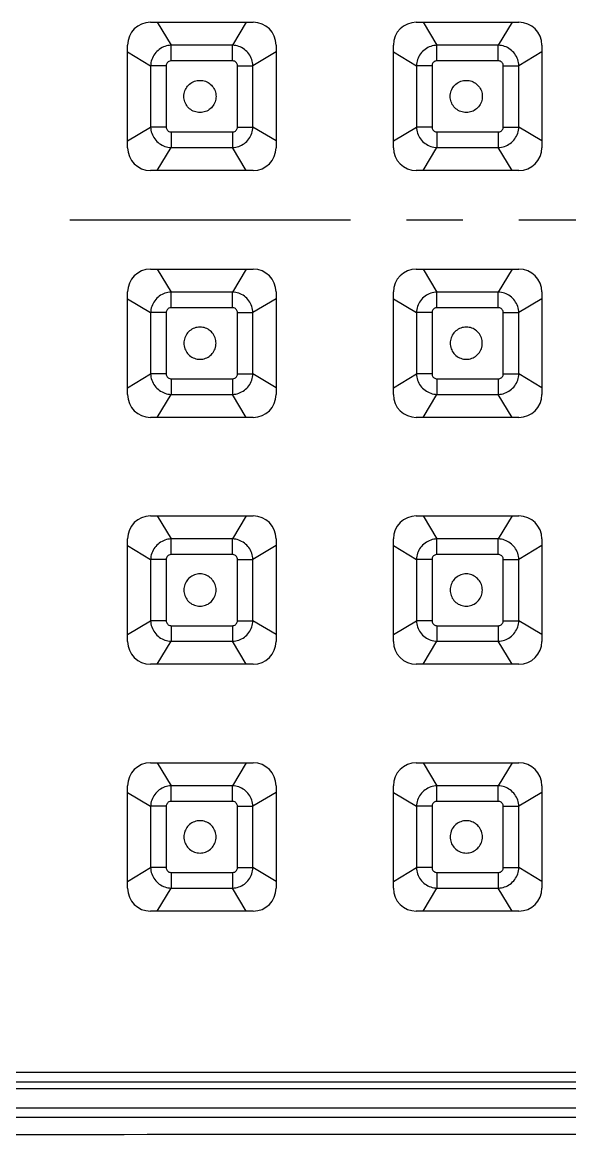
# Model space of a CAD drawing. Extents: x 3970 to 4390, y 960 to 1257.
# Drawn here: x 4065.05 to 4082.11, y 1005.36 to 1040.06 of the extents above; entities that cross this region are included whole.
import ezdxf

# ---------------------------------------------------------------- set-up
doc = ezdxf.new("R2010")
doc.units = 0
doc.header["$LTSCALE"] = 7
doc.header["$MEASUREMENT"] = 0
doc.linetypes.add('CENTER', pattern=[2, 1.25, -0.25, 0.25, -0.25])
doc.layers.get('0').update_dxf_attribs({"color": 2, "linetype": 'CONTINUOUS'})
doc.layers.add('CL', color=1, linetype='CENTER')

msp = doc.modelspace()

# ---------------------------------------------------------------- linework, layer by layer
at = {"linetype": 'Continuous'}
for p, q in [((4069.045, 1040.062), (4072.245, 1040.062)), ((4069.257, 1040.062), (4069.688, 1039.344)), ((4072.032, 1040.062), (4071.602, 1039.344)), ((4077.33, 1040.062), (4080.53, 1040.062)), ((4077.543, 1040.062), (4077.974, 1039.344)), ((4080.318, 1040.062), (4079.887, 1039.344)), ((4068.332, 1036.149), (4068.332, 1039.349)), ((4069.688, 1038.859), (4069.688, 1039.344)), ((4071.602, 1039.344), (4069.688, 1039.344)), ((4071.602, 1038.859), (4071.602, 1039.344)), ((4072.957, 1039.349), (4072.957, 1036.149)), ((4076.618, 1036.149), (4076.618, 1039.349)), ((4077.974, 1038.859), (4077.974, 1039.344)), ((4079.887, 1039.344), (4077.974, 1039.344)), ((4079.887, 1038.859), (4079.887, 1039.344)), ((4081.243, 1039.349), (4081.243, 1036.149)), ((4068.332, 1039.137), (4069.05, 1038.706)), ((4072.957, 1039.137), (4072.239, 1038.706)), ((4076.618, 1039.137), (4077.336, 1038.706)), ((4081.243, 1039.137), (4080.525, 1038.706)), ((4069.535, 1038.706), (4069.05, 1038.706)), ((4069.05, 1038.706), (4069.05, 1036.792)), ((4069.535, 1038.706), (4069.535, 1036.792)), ((4071.602, 1038.859), (4069.688, 1038.859)), ((4071.754, 1038.706), (4072.239, 1038.706)), ((4071.754, 1036.792), (4071.754, 1038.706)), ((4072.239, 1036.792), (4072.239, 1038.706)), ((4077.821, 1038.706), (4077.336, 1038.706)), ((4077.336, 1038.706), (4077.336, 1036.792)), ((4077.821, 1038.706), (4077.821, 1036.792)), ((4079.887, 1038.859), (4077.974, 1038.859)), ((4080.04, 1038.706), (4080.525, 1038.706)), ((4080.04, 1036.792), (4080.04, 1038.706)), ((4080.525, 1036.792), (4080.525, 1038.706)), ((4068.332, 1036.362), (4069.05, 1036.792)), ((4069.535, 1036.792), (4069.05, 1036.792)), ((4069.688, 1036.64), (4069.688, 1036.155)), ((4069.688, 1036.64), (4071.602, 1036.64)), ((4071.602, 1036.64), (4071.602, 1036.155)), ((4071.754, 1036.792), (4072.239, 1036.792)), ((4072.957, 1036.362), (4072.239, 1036.792)), ((4076.618, 1036.362), (4077.336, 1036.792)), ((4077.821, 1036.792), (4077.336, 1036.792)), ((4077.974, 1036.64), (4077.974, 1036.155)), ((4077.974, 1036.64), (4079.887, 1036.64)), ((4079.887, 1036.64), (4079.887, 1036.155)), ((4080.04, 1036.792), (4080.525, 1036.792)), ((4081.243, 1036.362), (4080.525, 1036.792)), ((4069.257, 1035.437), (4069.688, 1036.155)), ((4069.688, 1036.155), (4071.602, 1036.155)), ((4072.032, 1035.437), (4071.602, 1036.155)), ((4077.543, 1035.437), (4077.974, 1036.155)), ((4077.974, 1036.155), (4079.887, 1036.155)), ((4080.318, 1035.437), (4079.887, 1036.155)), ((4072.245, 1035.437), (4069.045, 1035.437)), ((4080.53, 1035.437), (4077.33, 1035.437)), ((4069.045, 1032.362), (4072.245, 1032.362)), ((4069.257, 1032.362), (4069.688, 1031.644)), ((4072.032, 1032.362), (4071.602, 1031.644)), ((4077.33, 1032.362), (4080.53, 1032.362)), ((4077.543, 1032.362), (4077.974, 1031.644)), ((4080.318, 1032.362), (4079.887, 1031.644)), ((4068.332, 1028.449), (4068.332, 1031.649)), ((4068.332, 1031.437), (4069.05, 1031.006)), ((4069.688, 1031.159), (4069.688, 1031.644)), ((4071.602, 1031.644), (4069.688, 1031.644)), ((4071.602, 1031.159), (4071.602, 1031.644)), ((4072.957, 1031.437), (4072.239, 1031.006)), ((4072.957, 1031.649), (4072.957, 1028.449)), ((4076.618, 1028.449), (4076.618, 1031.649)), ((4076.618, 1031.437), (4077.336, 1031.006)), ((4077.974, 1031.159), (4077.974, 1031.644)), ((4079.887, 1031.644), (4077.974, 1031.644)), ((4079.887, 1031.159), (4079.887, 1031.644)), ((4081.243, 1031.437), (4080.525, 1031.006)), ((4081.243, 1031.649), (4081.243, 1028.449)), ((4069.535, 1031.006), (4069.05, 1031.006)), ((4069.05, 1031.006), (4069.05, 1029.092)), ((4069.535, 1031.006), (4069.535, 1029.092)), ((4071.602, 1031.159), (4069.688, 1031.159)), ((4071.754, 1031.006), (4072.239, 1031.006)), ((4071.754, 1029.092), (4071.754, 1031.006)), ((4072.239, 1029.092), (4072.239, 1031.006)), ((4077.821, 1031.006), (4077.336, 1031.006)), ((4077.336, 1031.006), (4077.336, 1029.092)), ((4077.821, 1031.006), (4077.821, 1029.092)), ((4079.887, 1031.159), (4077.974, 1031.159)), ((4080.04, 1031.006), (4080.525, 1031.006)), ((4080.04, 1029.092), (4080.04, 1031.006)), ((4080.525, 1029.092), (4080.525, 1031.006)), ((4068.332, 1028.662), (4069.05, 1029.092)), ((4069.535, 1029.092), (4069.05, 1029.092)), ((4069.688, 1028.94), (4069.688, 1028.455)), ((4069.688, 1028.94), (4071.602, 1028.94)), ((4071.602, 1028.94), (4071.602, 1028.455)), ((4071.754, 1029.092), (4072.239, 1029.092)), ((4072.957, 1028.662), (4072.239, 1029.092)), ((4076.618, 1028.662), (4077.336, 1029.092)), ((4077.821, 1029.092), (4077.336, 1029.092)), ((4077.974, 1028.94), (4077.974, 1028.455)), ((4077.974, 1028.94), (4079.887, 1028.94)), ((4079.887, 1028.94), (4079.887, 1028.455)), ((4080.04, 1029.092), (4080.525, 1029.092)), ((4081.243, 1028.662), (4080.525, 1029.092)), ((4069.257, 1027.737), (4069.688, 1028.455)), ((4069.688, 1028.455), (4071.602, 1028.455)), ((4072.032, 1027.737), (4071.602, 1028.455)), ((4077.543, 1027.737), (4077.974, 1028.455)), ((4077.974, 1028.455), (4079.887, 1028.455)), ((4080.318, 1027.737), (4079.887, 1028.455)), ((4072.245, 1027.737), (4069.045, 1027.737)), ((4080.53, 1027.737), (4077.33, 1027.737)), ((4069.045, 1024.662), (4072.245, 1024.662)), ((4069.257, 1024.662), (4069.688, 1023.944)), ((4072.032, 1024.662), (4071.602, 1023.944)), ((4077.33, 1024.662), (4080.53, 1024.662)), ((4077.543, 1024.662), (4077.974, 1023.944)), ((4080.318, 1024.662), (4079.887, 1023.944)), ((4068.332, 1020.749), (4068.332, 1023.949)), ((4068.332, 1023.737), (4069.05, 1023.306)), ((4069.688, 1023.459), (4069.688, 1023.944)), ((4071.602, 1023.944), (4069.688, 1023.944)), ((4071.602, 1023.459), (4071.602, 1023.944)), ((4072.957, 1023.737), (4072.239, 1023.306)), ((4072.957, 1023.949), (4072.957, 1020.749)), ((4076.618, 1020.749), (4076.618, 1023.949)), ((4076.618, 1023.737), (4077.336, 1023.306)), ((4077.974, 1023.459), (4077.974, 1023.944)), ((4079.887, 1023.944), (4077.974, 1023.944)), ((4079.887, 1023.459), (4079.887, 1023.944)), ((4081.243, 1023.737), (4080.525, 1023.306)), ((4081.243, 1023.949), (4081.243, 1020.749)), ((4071.602, 1023.459), (4069.688, 1023.459)), ((4079.887, 1023.459), (4077.974, 1023.459)), ((4069.535, 1023.306), (4069.05, 1023.306)), ((4069.05, 1023.306), (4069.05, 1021.392)), ((4069.535, 1023.306), (4069.535, 1021.392)), ((4071.754, 1023.306), (4072.239, 1023.306)), ((4071.754, 1021.392), (4071.754, 1023.306)), ((4072.239, 1021.392), (4072.239, 1023.306)), ((4077.821, 1023.306), (4077.336, 1023.306)), ((4077.336, 1023.306), (4077.336, 1021.392)), ((4077.821, 1023.306), (4077.821, 1021.392)), ((4080.04, 1023.306), (4080.525, 1023.306)), ((4080.04, 1021.392), (4080.04, 1023.306)), ((4080.525, 1021.392), (4080.525, 1023.306)), ((4068.332, 1020.962), (4069.05, 1021.392)), ((4069.535, 1021.392), (4069.05, 1021.392)), ((4071.754, 1021.392), (4072.239, 1021.392)), ((4072.957, 1020.962), (4072.239, 1021.392)), ((4076.618, 1020.962), (4077.336, 1021.392)), ((4077.821, 1021.392), (4077.336, 1021.392)), ((4080.04, 1021.392), (4080.525, 1021.392)), ((4081.243, 1020.962), (4080.525, 1021.392)), ((4069.688, 1021.24), (4069.688, 1020.755)), ((4069.688, 1021.24), (4071.602, 1021.24)), ((4071.602, 1021.24), (4071.602, 1020.755)), ((4077.974, 1021.24), (4077.974, 1020.755)), ((4077.974, 1021.24), (4079.887, 1021.24)), ((4079.887, 1021.24), (4079.887, 1020.755)), ((4069.257, 1020.037), (4069.688, 1020.755)), ((4069.688, 1020.755), (4071.602, 1020.755)), ((4072.032, 1020.037), (4071.602, 1020.755)), ((4077.543, 1020.037), (4077.974, 1020.755)), ((4077.974, 1020.755), (4079.887, 1020.755)), ((4080.318, 1020.037), (4079.887, 1020.755)), ((4072.245, 1020.037), (4069.045, 1020.037)), ((4080.53, 1020.037), (4077.33, 1020.037)), ((4069.045, 1016.962), (4072.245, 1016.962)), ((4069.257, 1016.962), (4069.688, 1016.244)), ((4072.032, 1016.962), (4071.602, 1016.244)), ((4077.33, 1016.962), (4080.53, 1016.962)), ((4077.543, 1016.962), (4077.974, 1016.244)), ((4080.318, 1016.962), (4079.887, 1016.244)), ((4068.332, 1013.049), (4068.332, 1016.249)), ((4069.688, 1015.759), (4069.688, 1016.244)), ((4071.602, 1016.244), (4069.688, 1016.244)), ((4071.602, 1015.759), (4071.602, 1016.244)), ((4072.957, 1016.249), (4072.957, 1013.049)), ((4076.618, 1013.049), (4076.618, 1016.249)), ((4077.974, 1015.759), (4077.974, 1016.244)), ((4079.887, 1016.244), (4077.974, 1016.244)), ((4079.887, 1015.759), (4079.887, 1016.244)), ((4081.243, 1016.249), (4081.243, 1013.049)), ((4068.332, 1016.037), (4069.05, 1015.606)), ((4071.602, 1015.759), (4069.688, 1015.759)), ((4072.957, 1016.037), (4072.239, 1015.606)), ((4076.618, 1016.037), (4077.336, 1015.606)), ((4079.887, 1015.759), (4077.974, 1015.759)), ((4081.243, 1016.037), (4080.525, 1015.606)), ((4069.535, 1015.606), (4069.05, 1015.606)), ((4069.05, 1015.606), (4069.05, 1013.692)), ((4069.535, 1015.606), (4069.535, 1013.692)), ((4071.754, 1015.606), (4072.239, 1015.606)), ((4071.754, 1013.692), (4071.754, 1015.606)), ((4072.239, 1013.692), (4072.239, 1015.606)), ((4077.821, 1015.606), (4077.336, 1015.606)), ((4077.336, 1015.606), (4077.336, 1013.692)), ((4077.821, 1015.606), (4077.821, 1013.692)), ((4080.04, 1015.606), (4080.525, 1015.606)), ((4080.04, 1013.692), (4080.04, 1015.606)), ((4080.525, 1013.692), (4080.525, 1015.606)), ((4068.332, 1013.262), (4069.05, 1013.692)), ((4069.535, 1013.692), (4069.05, 1013.692)), ((4071.754, 1013.692), (4072.239, 1013.692)), ((4072.957, 1013.262), (4072.239, 1013.692)), ((4076.618, 1013.262), (4077.336, 1013.692)), ((4077.821, 1013.692), (4077.336, 1013.692)), ((4080.04, 1013.692), (4080.525, 1013.692)), ((4081.243, 1013.262), (4080.525, 1013.692)), ((4069.688, 1013.54), (4069.688, 1013.055)), ((4069.688, 1013.54), (4071.602, 1013.54)), ((4071.602, 1013.54), (4071.602, 1013.055)), ((4077.974, 1013.54), (4077.974, 1013.055)), ((4077.974, 1013.54), (4079.887, 1013.54)), ((4079.887, 1013.54), (4079.887, 1013.055)), ((4069.257, 1012.337), (4069.688, 1013.055)), ((4069.688, 1013.055), (4071.602, 1013.055)), ((4072.032, 1012.337), (4071.602, 1013.055)), ((4077.543, 1012.337), (4077.974, 1013.055)), ((4077.974, 1013.055), (4079.887, 1013.055)), ((4080.318, 1012.337), (4079.887, 1013.055)), ((4072.245, 1012.337), (4069.045, 1012.337)), ((4080.53, 1012.337), (4077.33, 1012.337))]:
    msp.add_line(p, q, dxfattribs=at)
at = {"color": 7, "linetype": 'Continuous'}
for p, q in [((4116.573, 1007.299), (4049.573, 1007.299)), ((4116.573, 1006.999), (4049.573, 1006.999)), ((4049.573, 1006.799), (4116.573, 1006.799)), ((4049.573, 1006.199), (4116.573, 1006.199)), ((4116.573, 1005.899), (4049.573, 1005.899))]:
    msp.add_line(p, q, dxfattribs=at)
at = {"linetype": 'Continuous'}
for centre, start, end in [((4069.045, 1039.349), 90, 180), ((4072.245, 1039.349), 0, 90), ((4077.33, 1039.349), 90, 180), ((4080.53, 1039.349), 0, 90), ((4069.045, 1036.149), 180, 270), ((4072.245, 1036.149), 270, 0), ((4077.33, 1036.149), 180, 270), ((4080.53, 1036.149), 270, 0), ((4069.045, 1031.649), 90, 180), ((4072.245, 1031.649), 0, 90), ((4077.33, 1031.649), 90, 180), ((4080.53, 1031.649), 0, 90), ((4069.045, 1028.449), 180, 270), ((4072.245, 1028.449), 270, 0), ((4077.33, 1028.449), 180, 270), ((4080.53, 1028.449), 270, 0), ((4069.045, 1023.949), 90, 180), ((4072.245, 1023.949), 0, 90), ((4077.33, 1023.949), 90, 180), ((4080.53, 1023.949), 0, 90), ((4069.045, 1020.749), 180, 270), ((4072.245, 1020.749), 270, 0), ((4077.33, 1020.749), 180, 270), ((4080.53, 1020.749), 270, 0), ((4069.045, 1016.249), 90, 180), ((4072.245, 1016.249), 0, 90), ((4077.33, 1016.249), 90, 180), ((4080.53, 1016.249), 0, 90), ((4069.045, 1013.049), 180, 270), ((4072.245, 1013.049), 270, 0), ((4077.33, 1013.049), 180, 270), ((4080.53, 1013.049), 270, 0)]:
    msp.add_arc(centre, 0.713, start, end, dxfattribs=at)
for points, start_tangent, end_tangent in [([(4069.688, 1039.344), (4069.495, 1039.309), (4069.319, 1039.216), (4069.178, 1039.075), (4069.085, 1038.899), (4069.05, 1038.706)], (-0.99963, -0.027186), (-0.026957, -0.999637)), ([(4072.239, 1038.706), (4072.204, 1038.899), (4072.112, 1039.075), (4071.971, 1039.216), (4071.795, 1039.309), (4071.602, 1039.344)], (-0.027186, 0.99963), (-0.999637, 0.026957)), ([(4077.974, 1039.344), (4077.781, 1039.309), (4077.605, 1039.216), (4077.463, 1039.075), (4077.371, 1038.899), (4077.336, 1038.706)], (-0.99963, -0.027186), (-0.026957, -0.999637)), ([(4080.525, 1038.706), (4080.49, 1038.899), (4080.397, 1039.075), (4080.256, 1039.216), (4080.08, 1039.309), (4079.887, 1039.344)], (-0.027186, 0.99963), (-0.999637, 0.026957)), ([(4069.688, 1038.859), (4069.643, 1038.852), (4069.6, 1038.83), (4069.564, 1038.795), (4069.542, 1038.751), (4069.535, 1038.706)], (-1, -0.000016), (0.000439, -1)), ([(4071.754, 1038.706), (4071.747, 1038.751), (4071.725, 1038.794), (4071.69, 1038.83), (4071.647, 1038.852), (4071.602, 1038.859)], (-0.000016, 1), (-1, -0.000439)), ([(4077.974, 1038.859), (4077.929, 1038.852), (4077.885, 1038.83), (4077.85, 1038.795), (4077.828, 1038.751), (4077.821, 1038.706)], (-1, -0.000016), (0.000439, -1)), ([(4080.04, 1038.706), (4080.033, 1038.751), (4080.011, 1038.794), (4079.976, 1038.83), (4079.932, 1038.852), (4079.887, 1038.859)], (-0.000016, 1), (-1, -0.000439)), ([(4070.588, 1037.246), (4070.416, 1037.276), (4070.265, 1037.363), (4070.153, 1037.497), (4070.094, 1037.661), (4070.094, 1037.835), (4070.153, 1037.999), (4070.265, 1038.132), (4070.416, 1038.219), (4070.588, 1038.25)], (-1, 0), (1, 0)), ([(4070.588, 1038.25), (4070.759, 1038.219), (4070.91, 1038.132), (4071.022, 1037.999), (4071.081, 1037.835), (4071.081, 1037.661), (4071.022, 1037.497), (4070.91, 1037.363), (4070.759, 1037.276), (4070.588, 1037.246)], (1, 0), (-1, 0)), ([(4078.888, 1037.246), (4078.716, 1037.276), (4078.565, 1037.363), (4078.453, 1037.497), (4078.394, 1037.661), (4078.394, 1037.835), (4078.453, 1037.999), (4078.565, 1038.132), (4078.716, 1038.219), (4078.888, 1038.25)], (-1, 0), (1, 0)), ([(4078.888, 1038.25), (4079.059, 1038.219), (4079.21, 1038.132), (4079.322, 1037.999), (4079.381, 1037.835), (4079.381, 1037.661), (4079.322, 1037.497), (4079.21, 1037.363), (4079.059, 1037.276), (4078.888, 1037.246)], (1, 0), (-1, 0)), ([(4069.05, 1036.792), (4069.085, 1036.599), (4069.178, 1036.423), (4069.319, 1036.282), (4069.495, 1036.19), (4069.688, 1036.155)], (0.027186, -0.99963), (0.999637, -0.026957)), ([(4069.535, 1036.792), (4069.542, 1036.747), (4069.564, 1036.704), (4069.599, 1036.669), (4069.643, 1036.647), (4069.688, 1036.64)], (0.000016, -1), (1, 0.000439)), ([(4071.602, 1036.155), (4071.795, 1036.19), (4071.971, 1036.282), (4072.112, 1036.423), (4072.204, 1036.599), (4072.239, 1036.792)], (0.99963, 0.027186), (0.026957, 0.999637)), ([(4071.602, 1036.64), (4071.647, 1036.647), (4071.69, 1036.669), (4071.725, 1036.704), (4071.747, 1036.747), (4071.754, 1036.792)], (1, 0.000016), (-0.000439, 1)), ([(4077.336, 1036.792), (4077.371, 1036.599), (4077.463, 1036.423), (4077.605, 1036.282), (4077.781, 1036.19), (4077.974, 1036.155)], (0.027186, -0.99963), (0.999637, -0.026957)), ([(4077.821, 1036.792), (4077.828, 1036.747), (4077.85, 1036.704), (4077.885, 1036.669), (4077.928, 1036.647), (4077.974, 1036.64)], (0.000016, -1), (1, 0.000439)), ([(4079.887, 1036.155), (4080.08, 1036.19), (4080.256, 1036.282), (4080.397, 1036.423), (4080.49, 1036.599), (4080.525, 1036.792)], (0.99963, 0.027186), (0.026957, 0.999637)), ([(4079.887, 1036.64), (4079.932, 1036.647), (4079.976, 1036.669), (4080.011, 1036.704), (4080.033, 1036.747), (4080.04, 1036.792)], (1, 0.000016), (-0.000439, 1)), ([(4069.688, 1031.644), (4069.495, 1031.609), (4069.319, 1031.516), (4069.178, 1031.375), (4069.085, 1031.199), (4069.05, 1031.006)], (-0.99963, -0.027186), (-0.026957, -0.999637)), ([(4072.239, 1031.006), (4072.204, 1031.199), (4072.112, 1031.375), (4071.971, 1031.516), (4071.795, 1031.609), (4071.602, 1031.644)], (-0.027186, 0.99963), (-0.999637, 0.026957)), ([(4077.974, 1031.644), (4077.781, 1031.609), (4077.605, 1031.516), (4077.463, 1031.375), (4077.371, 1031.199), (4077.336, 1031.006)], (-0.99963, -0.027186), (-0.026957, -0.999637)), ([(4080.525, 1031.006), (4080.49, 1031.199), (4080.397, 1031.375), (4080.256, 1031.516), (4080.08, 1031.609), (4079.887, 1031.644)], (-0.027186, 0.99963), (-0.999637, 0.026957)), ([(4069.688, 1031.159), (4069.643, 1031.152), (4069.6, 1031.13), (4069.564, 1031.095), (4069.542, 1031.051), (4069.535, 1031.006)], (-1, -0.000016), (0.000439, -1)), ([(4071.754, 1031.006), (4071.747, 1031.051), (4071.725, 1031.094), (4071.69, 1031.13), (4071.647, 1031.152), (4071.602, 1031.159)], (-0.000016, 1), (-1, -0.000439)), ([(4077.974, 1031.159), (4077.929, 1031.152), (4077.885, 1031.13), (4077.85, 1031.095), (4077.828, 1031.051), (4077.821, 1031.006)], (-1, -0.000016), (0.000439, -1)), ([(4080.04, 1031.006), (4080.033, 1031.051), (4080.011, 1031.094), (4079.976, 1031.13), (4079.932, 1031.152), (4079.887, 1031.159)], (-0.000016, 1), (-1, -0.000439)), ([(4070.588, 1030.553), (4070.416, 1030.522), (4070.265, 1030.435), (4070.153, 1030.302), (4070.094, 1030.138), (4070.094, 1029.964), (4070.153, 1029.8), (4070.265, 1029.666), (4070.416, 1029.579), (4070.588, 1029.549)], (-1, 0), (1, 0)), ([(4070.588, 1029.549), (4070.759, 1029.579), (4070.91, 1029.666), (4071.022, 1029.8), (4071.081, 1029.964), (4071.081, 1030.138), (4071.022, 1030.302), (4070.91, 1030.435), (4070.759, 1030.522), (4070.588, 1030.553)], (1, 0), (-1, 0)), ([(4078.888, 1030.553), (4078.716, 1030.522), (4078.565, 1030.435), (4078.453, 1030.302), (4078.394, 1030.138), (4078.394, 1029.964), (4078.453, 1029.8), (4078.565, 1029.666), (4078.716, 1029.579), (4078.888, 1029.549)], (-1, 0), (1, 0)), ([(4078.888, 1029.549), (4079.059, 1029.579), (4079.21, 1029.666), (4079.322, 1029.8), (4079.381, 1029.964), (4079.381, 1030.138), (4079.322, 1030.302), (4079.21, 1030.435), (4079.059, 1030.522), (4078.888, 1030.553)], (1, 0), (-1, 0)), ([(4069.05, 1029.092), (4069.085, 1028.899), (4069.178, 1028.723), (4069.319, 1028.582), (4069.495, 1028.49), (4069.688, 1028.455)], (0.027186, -0.99963), (0.999637, -0.026957)), ([(4069.535, 1029.092), (4069.542, 1029.047), (4069.564, 1029.004), (4069.599, 1028.969), (4069.643, 1028.947), (4069.688, 1028.94)], (0.000016, -1), (1, 0.000439)), ([(4071.602, 1028.94), (4071.647, 1028.947), (4071.69, 1028.969), (4071.725, 1029.004), (4071.747, 1029.047), (4071.754, 1029.092)], (1, 0.000016), (-0.000439, 1)), ([(4071.602, 1028.455), (4071.795, 1028.49), (4071.971, 1028.582), (4072.112, 1028.723), (4072.204, 1028.899), (4072.239, 1029.092)], (0.99963, 0.027186), (0.026957, 0.999637)), ([(4077.336, 1029.092), (4077.371, 1028.899), (4077.463, 1028.723), (4077.605, 1028.582), (4077.781, 1028.49), (4077.974, 1028.455)], (0.027186, -0.99963), (0.999637, -0.026957)), ([(4077.821, 1029.092), (4077.828, 1029.047), (4077.85, 1029.004), (4077.885, 1028.969), (4077.928, 1028.947), (4077.974, 1028.94)], (0.000016, -1), (1, 0.000439)), ([(4079.887, 1028.94), (4079.932, 1028.947), (4079.976, 1028.969), (4080.011, 1029.004), (4080.033, 1029.047), (4080.04, 1029.092)], (1, 0.000016), (-0.000439, 1)), ([(4079.887, 1028.455), (4080.08, 1028.49), (4080.256, 1028.582), (4080.397, 1028.723), (4080.49, 1028.899), (4080.525, 1029.092)], (0.99963, 0.027186), (0.026957, 0.999637)), ([(4069.688, 1023.944), (4069.495, 1023.909), (4069.319, 1023.816), (4069.178, 1023.675), (4069.085, 1023.499), (4069.05, 1023.306)], (-0.99963, -0.027186), (-0.026957, -0.999637)), ([(4072.239, 1023.306), (4072.204, 1023.499), (4072.112, 1023.675), (4071.971, 1023.816), (4071.795, 1023.909), (4071.602, 1023.944)], (-0.027186, 0.99963), (-0.999637, 0.026957)), ([(4077.974, 1023.944), (4077.781, 1023.909), (4077.605, 1023.816), (4077.463, 1023.675), (4077.371, 1023.499), (4077.336, 1023.306)], (-0.99963, -0.027186), (-0.026957, -0.999637)), ([(4080.525, 1023.306), (4080.49, 1023.499), (4080.397, 1023.675), (4080.256, 1023.816), (4080.08, 1023.909), (4079.887, 1023.944)], (-0.027186, 0.99963), (-0.999637, 0.026957)), ([(4069.688, 1023.459), (4069.643, 1023.452), (4069.6, 1023.43), (4069.564, 1023.395), (4069.542, 1023.351), (4069.535, 1023.306)], (-1, -0.000016), (0.000439, -1)), ([(4071.754, 1023.306), (4071.747, 1023.351), (4071.725, 1023.394), (4071.69, 1023.43), (4071.647, 1023.452), (4071.602, 1023.459)], (-0.000016, 1), (-1, -0.000439)), ([(4077.974, 1023.459), (4077.929, 1023.452), (4077.885, 1023.43), (4077.85, 1023.395), (4077.828, 1023.351), (4077.821, 1023.306)], (-1, -0.000016), (0.000439, -1)), ([(4080.04, 1023.306), (4080.033, 1023.351), (4080.011, 1023.394), (4079.976, 1023.43), (4079.932, 1023.452), (4079.887, 1023.459)], (-0.000016, 1), (-1, -0.000439)), ([(4070.588, 1022.855), (4070.416, 1022.824), (4070.265, 1022.737), (4070.153, 1022.603), (4070.093, 1022.439), (4070.093, 1022.264), (4070.153, 1022.1), (4070.265, 1021.966), (4070.416, 1021.879), (4070.588, 1021.849)], (-1, 0), (1, 0)), ([(4070.588, 1021.849), (4070.759, 1021.879), (4070.91, 1021.966), (4071.022, 1022.1), (4071.082, 1022.264), (4071.082, 1022.439), (4071.022, 1022.603), (4070.91, 1022.737), (4070.759, 1022.824), (4070.588, 1022.855)], (1, 0), (-1, 0)), ([(4078.888, 1022.855), (4078.716, 1022.824), (4078.565, 1022.737), (4078.453, 1022.603), (4078.393, 1022.439), (4078.393, 1022.264), (4078.453, 1022.1), (4078.565, 1021.966), (4078.716, 1021.879), (4078.888, 1021.849)], (-1, 0), (1, 0)), ([(4078.888, 1021.849), (4079.059, 1021.879), (4079.21, 1021.966), (4079.322, 1022.1), (4079.382, 1022.264), (4079.382, 1022.439), (4079.322, 1022.603), (4079.21, 1022.737), (4079.059, 1022.824), (4078.888, 1022.855)], (1, 0), (-1, 0)), ([(4069.05, 1021.392), (4069.085, 1021.199), (4069.178, 1021.023), (4069.319, 1020.882), (4069.495, 1020.79), (4069.688, 1020.755)], (0.027186, -0.99963), (0.999637, -0.026957)), ([(4069.535, 1021.392), (4069.542, 1021.347), (4069.564, 1021.304), (4069.599, 1021.269), (4069.643, 1021.247), (4069.688, 1021.24)], (0.000016, -1), (1, 0.000439)), ([(4071.602, 1021.24), (4071.647, 1021.247), (4071.69, 1021.269), (4071.725, 1021.304), (4071.747, 1021.347), (4071.754, 1021.392)], (1, 0.000016), (-0.000439, 1)), ([(4071.602, 1020.755), (4071.795, 1020.79), (4071.971, 1020.882), (4072.112, 1021.023), (4072.204, 1021.199), (4072.239, 1021.392)], (0.99963, 0.027186), (0.026957, 0.999637)), ([(4077.336, 1021.392), (4077.371, 1021.199), (4077.463, 1021.023), (4077.605, 1020.882), (4077.781, 1020.79), (4077.974, 1020.755)], (0.027186, -0.99963), (0.999637, -0.026957)), ([(4077.821, 1021.392), (4077.828, 1021.347), (4077.85, 1021.304), (4077.885, 1021.269), (4077.928, 1021.247), (4077.974, 1021.24)], (0.000016, -1), (1, 0.000439)), ([(4079.887, 1021.24), (4079.932, 1021.247), (4079.976, 1021.269), (4080.011, 1021.304), (4080.033, 1021.347), (4080.04, 1021.392)], (1, 0.000016), (-0.000439, 1)), ([(4079.887, 1020.755), (4080.08, 1020.79), (4080.256, 1020.882), (4080.397, 1021.023), (4080.49, 1021.199), (4080.525, 1021.392)], (0.99963, 0.027186), (0.026957, 0.999637)), ([(4069.688, 1016.244), (4069.495, 1016.209), (4069.319, 1016.116), (4069.178, 1015.975), (4069.085, 1015.799), (4069.05, 1015.606)], (-0.99963, -0.027186), (-0.026957, -0.999637)), ([(4072.239, 1015.606), (4072.204, 1015.799), (4072.112, 1015.975), (4071.971, 1016.116), (4071.795, 1016.209), (4071.602, 1016.244)], (-0.027186, 0.99963), (-0.999637, 0.026957)), ([(4077.974, 1016.244), (4077.781, 1016.209), (4077.605, 1016.116), (4077.463, 1015.975), (4077.371, 1015.799), (4077.336, 1015.606)], (-0.99963, -0.027186), (-0.026957, -0.999637)), ([(4080.525, 1015.606), (4080.49, 1015.799), (4080.397, 1015.975), (4080.256, 1016.116), (4080.08, 1016.209), (4079.887, 1016.244)], (-0.027186, 0.99963), (-0.999637, 0.026957)), ([(4069.688, 1015.759), (4069.643, 1015.752), (4069.6, 1015.73), (4069.564, 1015.695), (4069.542, 1015.651), (4069.535, 1015.606)], (-1, -0.000016), (0.000439, -1)), ([(4071.754, 1015.606), (4071.747, 1015.651), (4071.725, 1015.694), (4071.69, 1015.73), (4071.647, 1015.752), (4071.602, 1015.759)], (-0.000016, 1), (-1, -0.000439)), ([(4077.974, 1015.759), (4077.929, 1015.752), (4077.885, 1015.73), (4077.85, 1015.695), (4077.828, 1015.651), (4077.821, 1015.606)], (-1, -0.000016), (0.000439, -1)), ([(4080.04, 1015.606), (4080.033, 1015.651), (4080.011, 1015.694), (4079.976, 1015.73), (4079.932, 1015.752), (4079.887, 1015.759)], (-0.000016, 1), (-1, -0.000439)), ([(4070.588, 1015.157), (4070.416, 1015.126), (4070.264, 1015.039), (4070.152, 1014.905), (4070.092, 1014.74), (4070.092, 1014.565), (4070.152, 1014.4), (4070.264, 1014.266), (4070.416, 1014.178), (4070.588, 1014.148)], (-1, 0), (1, 0)), ([(4070.588, 1014.148), (4070.759, 1014.178), (4070.911, 1014.266), (4071.023, 1014.4), (4071.083, 1014.565), (4071.083, 1014.74), (4071.023, 1014.905), (4070.911, 1015.039), (4070.759, 1015.126), (4070.588, 1015.157)], (1, 0), (-1, 0)), ([(4078.888, 1015.157), (4078.716, 1015.126), (4078.564, 1015.039), (4078.452, 1014.905), (4078.392, 1014.74), (4078.392, 1014.565), (4078.452, 1014.4), (4078.564, 1014.266), (4078.716, 1014.178), (4078.888, 1014.148)], (-1, 0), (1, 0)), ([(4078.888, 1014.148), (4079.059, 1014.178), (4079.211, 1014.266), (4079.323, 1014.4), (4079.383, 1014.565), (4079.383, 1014.74), (4079.323, 1014.905), (4079.211, 1015.039), (4079.059, 1015.126), (4078.888, 1015.157)], (1, 0), (-1, 0)), ([(4069.05, 1013.692), (4069.085, 1013.499), (4069.178, 1013.323), (4069.319, 1013.182), (4069.495, 1013.09), (4069.688, 1013.055)], (0.027186, -0.99963), (0.999637, -0.026957)), ([(4069.535, 1013.692), (4069.542, 1013.647), (4069.564, 1013.604), (4069.599, 1013.569), (4069.643, 1013.547), (4069.688, 1013.54)], (0.000016, -1), (1, 0.000439)), ([(4071.602, 1013.54), (4071.647, 1013.547), (4071.69, 1013.569), (4071.725, 1013.604), (4071.747, 1013.647), (4071.754, 1013.692)], (1, 0.000016), (-0.000439, 1)), ([(4071.602, 1013.055), (4071.795, 1013.09), (4071.971, 1013.182), (4072.112, 1013.323), (4072.204, 1013.499), (4072.239, 1013.692)], (0.99963, 0.027186), (0.026957, 0.999637)), ([(4077.336, 1013.692), (4077.371, 1013.499), (4077.463, 1013.323), (4077.605, 1013.182), (4077.781, 1013.09), (4077.974, 1013.055)], (0.027186, -0.99963), (0.999637, -0.026957)), ([(4077.821, 1013.692), (4077.828, 1013.647), (4077.85, 1013.604), (4077.885, 1013.569), (4077.928, 1013.547), (4077.974, 1013.54)], (0.000016, -1), (1, 0.000439)), ([(4079.887, 1013.54), (4079.932, 1013.547), (4079.976, 1013.569), (4080.011, 1013.604), (4080.033, 1013.647), (4080.04, 1013.692)], (1, 0.000016), (-0.000439, 1)), ([(4079.887, 1013.055), (4080.08, 1013.09), (4080.256, 1013.182), (4080.397, 1013.323), (4080.49, 1013.499), (4080.525, 1013.692)], (0.99963, 0.027186), (0.026957, 0.999637))]:
    msp.add_spline(points, degree=3, dxfattribs=dict(at, start_tangent=start_tangent, end_tangent=end_tangent))
at = {"color": 7, "linetype": 'Continuous', "start_tangent": (-1, -0.000174), "end_tangent": (-1, -0.000154)}
msp.add_spline([(4116.573, 1005.371), (4094.86, 1005.367), (4072.526, 1005.364), (4049.573, 1005.361)], degree=3, dxfattribs=at)
at = {"layer": 'CL'}
msp.add_line((4038.526, 1033.899), (4278.426, 1033.899), dxfattribs=at)

doc.saveas('drawing.dxf')
